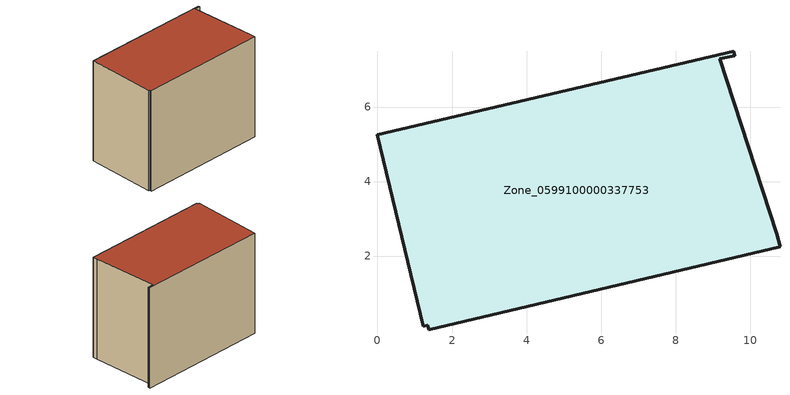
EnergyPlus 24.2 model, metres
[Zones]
Zone_0599100000337753
 floor ground (C_G): 10.72,2.6 10.8,2.25 1.37,0.03 1.35,0.15 1.22,0.12 0,5.25 9.56,7.49 9.59,7.38 9.18,7.29 z0
 wall outside (C_F): 1.37,0.03 10.8,2.25 10.72,2.6 9.18,7.29 9.59,7.38 9.56,7.49 0,5.25 1.22,0.12 1.35,0.15 1.37,0.03 z0:7.95
 roof outside (C_R): 10.8,2.25 10.72,2.6 9.18,7.29 9.59,7.38 9.56,7.49 0,5.25 1.22,0.12 1.35,0.15 1.37,0.03 z7.95
[BUILDING]
Pand.0599100000337753: North Axis=0; Terrain=City; Loads Convergence Tolerance Value=0.04; Temperature Convergence Tolerance Value=0.4; Solar Distribution=FullExterior; Maximum Number of Warmup Days=25; Minimum Number of Warmup Days=1
[Site:Location]
Rotterdam.The.Hague.AP_ZH_NLD Design_Conditions: Latitude=51.96; Longitude=4.45; Time Zone=1; Elevation=-4.5
[SITE:GROUNDTEMPERATURE:BUILDINGSURFACE]
18, 18, 18, 18, 18, 18, 18, 18, 18, 18, 18, 18
[MATERIAL] Thermal Absorptance=0.9; Solar Absorptance=0.7; Visible Absorptance=0.7
Name | Roughness | Thickness | Conductivity | Density | Specific Heat
G.TI.1975-1991 | MediumSmooth | 0.15 | 0.288461 | 540 | 1210
F.TI.1975-1991 | Rough | 0.3 | 0.230769 | 1920 | 840
R.TI.1975-1991 | MediumRough | 0.2 | 0.153846 | 1500 | 1000
[CONSTRUCTION]
C_G: G.TI.1975-1991
C_F: F.TI.1975-1991
C_R: R.TI.1975-1991
[ZONE]
Zone_0599100000337753: Type=1; Multiplier=1; Ceiling Height=Autocalculate; Volume=Autocalculate; Floor Area=autocalculate; Part of Total Floor Area=Yes
[ZONEINFILTRATION:DESIGNFLOWRATE]
Infil_Zone_0599100000337753: Zone or ZoneList or Space or SpaceList=Zone_0599100000337753; Schedule=AlwaysOn; Design Flow Rate Calculation Method=Flow/Area; Flow Rate per Floor Area=0.003; Constant Term Coefficient=1; Temperature Term Coefficient=0; Velocity Term Coefficient=0; Velocity Squared Term Coefficient=0
[HVACTEMPLATE:ZONE:IDEALLOADSAIRSYSTEM]
Zone_0599100000337753: Maximum Heating Supply Air Temperature=50; Minimum Cooling Supply Air Temperature=13; Maximum Heating Supply Air Humidity Ratio=0.0156; Minimum Cooling Supply Air Humidity Ratio=0.0077; Heating Limit=NoLimit; Cooling Limit=NoLimit; Dehumidification Control Type=ConstantSensibleHeatRatio; Cooling Sensible Heat Ratio=0.7; Dehumidification Setpoint=60; Humidification Control Type=None; Humidification Setpoint=30; Outdoor Air Method=None; Outdoor Air Flow Rate per Person=0.00944; Outdoor Air Flow Rate per Zone Floor Area=0; Outdoor Air Flow Rate per Zone=0; Demand Controlled Ventilation Type=None; Outdoor Air Economizer Type=NoEconomizer; Heat Recovery Type=None; Sensible Heat Recovery Effectiveness=0.7; Latent Heat Recovery Effectiveness=0.65
[ZONECONTROL:THERMOSTAT]
ThermostatControl_Zone_0599100000337753: Zone or ZoneList=Zone_0599100000337753; Control Type Schedule=DualSetpointControlType; Control 1=Thermostat_Zone_0599100000337753; Temperature Difference Between Cutout And Setpoint=0
[THERMOSTATSETPOINT:DUALSETPOINT]
Thermostat_Zone_0599100000337753: Heating Setpoint Temperature Schedule=HeatingSetpoint_Zone_0599100000337753; Cooling Setpoint Temperature Schedule=CoolingSetpoint_Zone_0599100000337753
[SCHEDULE:COMPACT]
HeatingSetpoint_Zone_0599100000337753: Through: 12/31, For: AllDays, Until: 24:00, 21
CoolingSetpoint_Zone_0599100000337753: Through: 12/31, For: AllDays, Until: 24:00, 24
DualSetpointControlType: Through: 12/31, For: AllDays, Until: 24:00, 4
AlwaysOn: Through: 12/31, For: AllDays, Until: 24:00, 1
